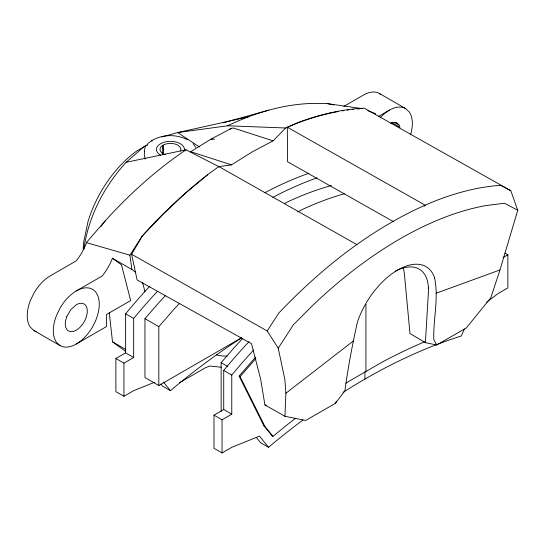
<?xml version="1.0" encoding="UTF-8"?>
<svg xmlns="http://www.w3.org/2000/svg" width="545" height="545" viewBox="0 0 545 545"><rect width="100%" height="100%" fill="white"/><g stroke="black" fill="none" stroke-linecap="round" stroke-linejoin="round"><path stroke-width="0.82" d="M163.057 154.29L163.057 148.731M151.892 141.23L151.919 140.515L147.75 143.648M434.61 277.902A58.117 31.29 -56.9 0 0 397.789 269.966A58.117 31.29 -56.9 0 0 357.356 322.395C352.261 345.04 347.976 367.902 344.876 390.929L335.332 403.368L305.663 420.454L284.953 416.291L285.893 393.245L284.858 379.552L278.243 348.187L267.214 330.972L131.597 254.27L142.354 235.965L163.159 214.11L185.273 193.346L207.584 174.829M83.787 249.324C88.406 216.733 104.013 186.472 126.14 162.301L185.961 149.821L218.777 166.607L231.489 164.869L252.294 151.851L273.093 140.848L285.655 127.993L298.66 122.38A377.93 220.398 -60.5 0 1 364.244 108.176L510.801 190.689L517.75 210.254L499.976 269.952L490.82 297.734L466.363 327.906L436.702 344.992L425.373 342.655L428.404 292.386M375.137 113.946L375.185 113.564L367.841 110.724M144.752 151.401L144.241 154.29L145.133 159.086M144.241 151.217L145.133 147.3M464.279 329.03L461.363 335.986A610.891 352.697 -60 0 0 343.125 392.305M335.332 403.368L336.558 401.188M135.766 272.316L131.89 269.489L129.894 255.183L142.218 235.978A377.93 220.398 -60.5 0 1 207.447 174.843L218.777 166.607M267.214 330.972L278.761 313.116A377.147 203.06 -56.9 0 1 345.516 252.846C373.598 231.748 403.872 213.361 436.593 200.397A377.147 203.06 -56.9 0 1 500.644 185.327L510.801 190.689M278.243 348.187L293.339 324.84L312.946 305.186A363.208 195.56 -56.9 0 1 485.895 205.574L504.466 203.244L517.75 210.254M100.839 226.686L105.348 220.698A345.591 199.525 -60 0 1 185.961 149.814M60.052 345.605L56.401 342.219A32.489 18.755 -60 0 1 56.401 315.691L60.052 308.095A32.489 18.755 -60 0 1 92.541 289.334A32.489 18.755 -60 0 1 92.541 326.85A32.489 18.755 -60 0 1 60.052 345.605L33.981 330.556L30.329 327.17A32.489 18.755 -60 0 1 30.329 300.642L33.981 293.04A32.489 18.755 -60 0 1 50.222 275.893L76.116 260.939A38.797 22.4 -60 0 0 86.362 243.206L86.362 242.614L105.348 220.698M241.796 337.628L158.82 385.533L144.956 377.528L144.956 318.661L158.622 302.945A394.308 227.653 -60 0 1 165.469 295.588M158.82 385.533L158.82 326.666L172.486 310.95A394.308 227.653 -60 0 1 179.332 303.585M221.141 411.427L221.141 362.65L234.813 346.933A394.308 227.653 -60 0 1 242.811 338.363M295.697 418.213A621.28 358.699 -60 0 0 284.013 427.334L272.984 436.368L272.01 435.802L263.875 425.788L239.126 376.098L255.544 357.207M272.984 436.368L264.85 426.347L240.093 376.656L255.973 358.399M126.14 162.301L143.519 147.075M424.078 206.385L425.345 205.288L287.304 127.21L287.569 161.776L393.163 221.502M285.893 393.245L353.63 340.761M486.644 302.168L498.137 293.544L507.865 287.923L507.865 254.774L504.936 253.078M190.382 151.926L210.752 139.261L231.455 128.313L233.335 128.014L273.093 140.848M212.632 138.961L210.554 139.377M214.648 139.316L212.434 139.077M147.497 144.827L144.084 146.837M343.881 106.35L363.304 95.137A32.489 18.755 -60 0 1 379.545 93.529L405.616 108.578L409.268 111.97A32.489 18.755 -60 0 1 410.596 134.615M76.293 290.941L102.188 275.995A38.797 22.4 -60 0 0 112.433 258.255L131.89 269.489M378.584 116.419L389.375 110.192M76.293 343.997L106.439 326.598L106.439 314.547L130.657 300.567L121.481 264.856L112.433 258.255M154.446 382.297L133.668 390.683L123.94 396.297L115.887 391.651L115.887 358.494L125.616 352.881L133.668 357.527L133.668 318.437A408.811 236.026 -60 0 1 157.307 291.439M115.887 358.494L123.94 363.147L133.668 357.527M303.054 419.957A610.891 352.697 -60 0 0 268.549 447.309L259.481 436.143L231.775 447.322L222.047 452.943L213.994 448.29L213.994 415.133L223.722 409.52L231.775 414.166L231.775 375.076A408.811 236.026 -60 0 1 253.691 349.945M213.994 415.133L222.047 419.786L231.775 414.166M503.001 257.581L507.865 254.774M229.847 129.24L231.455 128.313M179.366 382.76L205.772 367.555L209.941 366.049L221.338 367.228M151.851 140.555C162.492 134.268 176.403 134.05 187.357 139.67M147.688 144.711L136.693 151.026A86.165 49.745 -60 0 0 88.031 221.454L83.78 241.605A86.165 49.745 -60 0 0 83.222 249.426M284.551 203.503L288.973 201.248A394.308 227.653 -60 0 1 331.346 185.525M297.672 211.882L302.836 209.253A394.308 227.653 -60 0 1 344.406 193.754M390.799 123.395C394.301 121.324 399.185 123.17 400.01 127.285L391.317 122.271M287.304 127.21L297.018 123.129A377.93 220.405 -60.5 0 1 338.145 111.561M436.198 293.21L499.976 269.952M161.851 136.965L177.65 132.558L248.322 116.882M223.034 122.789L268.774 110.179M199.422 146.973L177.65 132.558L227.565 125.793A345.591 199.525 -60 0 1 308.17 103.598L327.163 103.584L362.65 108.714M227.565 125.793L285.655 127.993M177.65 132.558L179.216 132.673M191.724 152.035L231.489 164.869M327.163 103.584L333.792 104.96M373.529 113.217L375.185 113.564M131.597 254.27L137.102 279.926L251.511 343.718L260.599 378.939L264.925 404.962L266.546 405.344M86.362 242.614L129.894 255.183M356.955 244.678L218.913 166.6L218.913 166.954M435.257 344.174L436.702 344.992L433.813 339.712C433.084 319.145 438.916 298.285 434.583 277.93M264.925 404.962L284.953 416.291M395.711 122.393L397.162 123.231M394.566 122.346L398.913 124.853M144.956 318.661L158.82 326.666M221.141 362.65L227.708 366.444M239.126 376.098L240.093 376.656M149.827 286.166A408.811 236.026 -60 0 0 125.616 313.784L133.668 318.437M249.085 341.572A408.811 236.026 -60 0 0 223.722 370.43L231.775 375.076M263.875 425.788L264.85 426.347M109.32 312.816L112.488 341.831L125.704 349.461M241.503 337.92A610.891 352.697 -60 0 0 170.442 390.67L162.39 386.017L160.789 384.048M268.549 447.309L260.496 442.656L256.225 437.403M425.373 342.655L409.983 333.554L404.445 274.496A52.579 30.663 -60.5 0 0 403.102 267.718M112.488 341.831L125.711 351.491M379.545 93.529L380.628 94.53M163.507 382.127L170.442 390.67M193.08 143.689L195.703 147.341M142.606 282.583L144.902 291.507M428.37 288.026L428.431 291.936M365.927 304.226L365.927 371.302M364.952 371.574L364.952 379.068M223.722 370.43L223.722 409.52M222.047 419.786L222.047 452.943M162.996 154.33L163.057 145.168L162.996 148.771M125.616 313.784L125.616 352.881M123.94 363.147L123.94 396.297M342.185 110.873A377.93 220.405 -60.5 0 1 343.847 110.615M347.158 110.145A377.93 220.405 -60.5 0 1 348.807 109.927M352.09 109.545A377.93 220.405 -60.5 0 1 353.732 109.375M357.806 109.02A377.93 220.405 -60.5 0 1 359.428 108.898M380.58 117.284A32.489 18.755 -60 0 1 405.616 108.578M160.55 155.148A14 8.08 0 0 1 166.239 141.727A14 8.08 0 0 1 184.23 150.836M165.224 154.657A10.45 6.036 0 0 1 160.973 146.884A10.45 6.036 0 0 1 174.025 143.764A10.45 6.036 0 0 1 180.545 150.999M395.125 271.301A52.62 28.326 -56.9 0 1 428.404 288.005M36.236 331.537A32.489 18.755 -60 0 1 33.981 330.556M227.19 356.055A84.421 48.737 -60 0 1 216.304 354.795M345.871 383.251A621.28 358.699 -60 0 1 349.454 381.01L382.406 361.989A621.28 358.699 -60 0 1 424.609 341.81M264.775 192.76A408.811 236.026 -60 0 1 308.967 173.242M272.827 197.406A408.811 236.026 -60 0 1 317.02 177.888M66.763 316.618L65.659 320.324A15.573 8.992 -60 0 0 74.386 331.094A15.573 8.992 -60 0 0 87.261 312.244A15.573 8.992 -60 0 0 76.293 304.757L70.789 309.642L66.763 316.618"/></g></svg>
